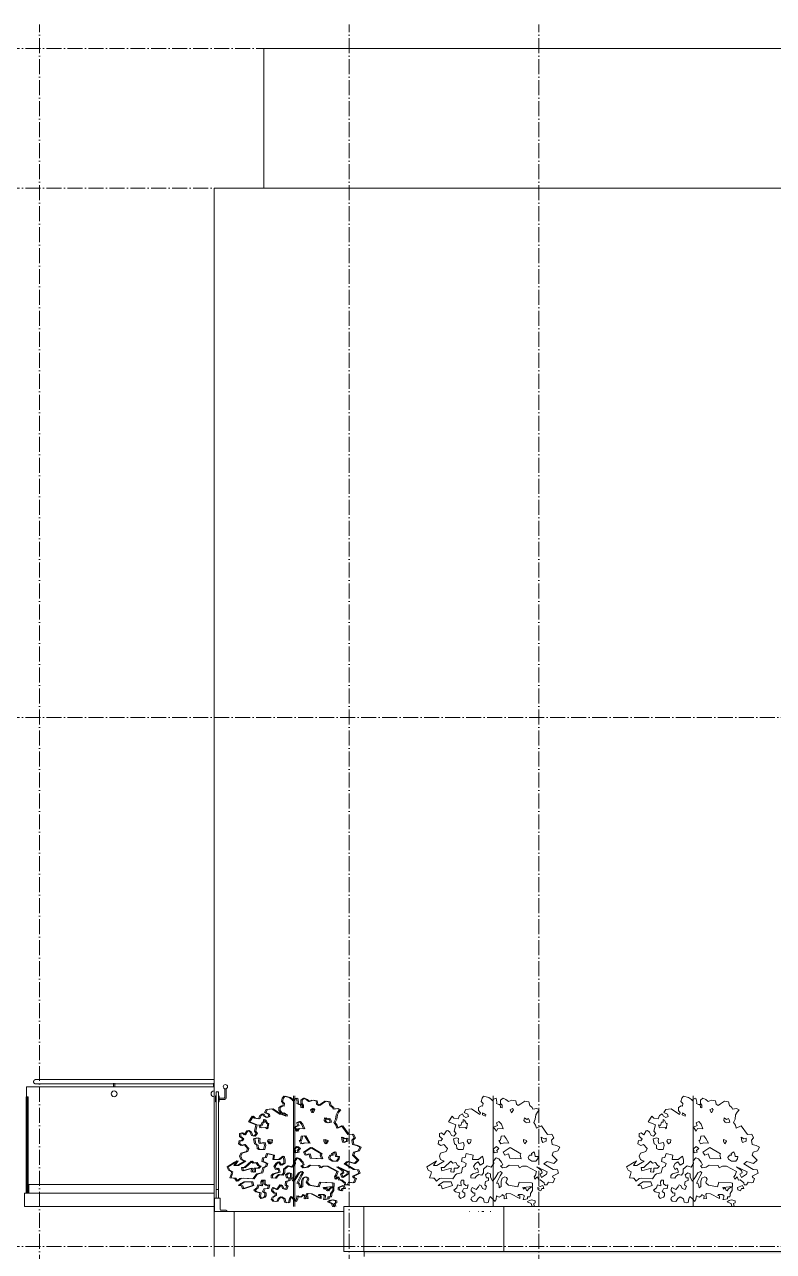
# Model space of a CAD drawing. Header units: millimetres. Extents: x -7075 to 54747, y -13937 to 93540.
# Drawn here: x 21700 to 29197, y 81250 to 93540 of the extents above; entities that cross this region are included whole.
import ezdxf

# ---------------------------------------------------------------- set-up
doc = ezdxf.new("R2010")
doc.units = ezdxf.units.MM
doc.linetypes.add('Grid Line', pattern=[4.2, 3, -0.6, 0, -0.6])
for name, color, linetype, lineweight in [('A-FLOR-HRAL', 41, 'Continuous', 5), ('G-IMPT', 8, 'Continuous', 5), ('L-SITE', 91, 'Continuous', 5), ('NET CAT', 3, 'Continuous', 5), ('NET CATConcrete', 3, 'Continuous', 5), ('NET THAY 1', 41, 'Continuous', 5), ('NET THAY 2', 55, 'Continuous', 5), ('NET-CAT', 3, 'Continuous', 15), ('NET-THAY', 2, 'Continuous', 9), ('TRUC', 225, 'Continuous', 5)]:
    doc.layers.add(name, color=color, linetype=linetype, lineweight=lineweight)

# ---------------------------------------------------------------- blocks, each defined once
blk = doc.blocks.new('Railing - NBS_RailInfillPnl_Post-1648199-A-A')
at = {"layer": 'NET THAY 2'}
for p, q in [((21717, 81835), (21717, 81920)), ((21743, 81920), (21743, 81835))]:
    blk.add_line(p, q, dxfattribs=at)
blk = doc.blocks.new('Railing - NBS_RailInfillPnl_Post-1597031-A-A')
at = {"layer": 'NET THAY 2'}
blk.add_line((21717, 81920), (21717, 82800), dxfattribs=at)
blk = doc.blocks.new('Railing - NBS_RailInfillPnl_Post-V29-A-A')
at = {"layer": 'NET THAY 2'}
for p, q in [((21735, 82800), (21725, 82800)), ((21725, 82800), (21725, 81835)), ((21735, 81835), (21735, 82800))]:
    blk.add_line(p, q, dxfattribs=at)
blk = doc.blocks.new('Railing - Railing-1431326-A-A')
at = {"layer": 'NET THAY 1'}
for p, q in [((21700, 81835), (23597, 81835)), ((21700, 81700), (21700, 81835)), ((23597, 81700), (21700, 81700))]:
    blk.add_line(p, q, dxfattribs=at)
for name in ['Railing - NBS_RailInfillPnl_Post-1597031-A-A', 'Railing - NBS_RailInfillPnl_Post-V29-A-A', 'Railing - NBS_RailInfillPnl_Post-1648199-A-A']:
    blk.add_blockref(name, (0, 0))
blk = doc.blocks.new('Top Rail Type - Top Rail_Internal_-1431330-A-A')
at = {"layer": 'NET THAY 1'}
for p, q in [((21719, 82900), (23597, 82900)), ((21719, 81920), (21719, 82900)), ((21719, 81920), (21725, 81920)), ((21735, 81920), (23597, 81920))]:
    blk.add_line(p, q, dxfattribs=at)
blk = doc.blocks.new('Handrail Type - Handrail_Internal_-1431342-A-A')
at = {"layer": 'NET THAY 1'}
for p, q in [((23597, 82971), (21811, 82971)), ((21811, 82929), (23597, 82929))]:
    blk.add_line(p, q, dxfattribs=at)
for points, knots in [([(21790, 82950), (21790, 82952), (21790, 82955), (21792, 82958), (21793, 82961), (21794, 82963), (21795, 82964), (21797, 82965), (21798, 82967), (21799, 82968), (21801, 82968), (21802, 82969), (21803, 82970), (21804, 82970), (21806, 82970), (21807, 82971), (21808, 82971), (21810, 82971), (21811, 82971), (21811, 82971)], [-1, -1, -1, -1, -0.9166667, -0.875, -0.8333333, -0.7916667, -0.7708333, -0.75, -0.7083333, -0.6875, -0.6666667, -0.6458333, -0.625, -0.6041667, -0.5833333, -0.5625, -0.5416667, -0.5208333, -0.5, -0.5, -0.5, -0.5]), ([(21811, 82929), (21811, 82929), (21810, 82929), (21808, 82929), (21807, 82929), (21806, 82930), (21804, 82930), (21803, 82930), (21802, 82931), (21801, 82932), (21799, 82932), (21798, 82933), (21797, 82935), (21795, 82936), (21794, 82937), (21793, 82939), (21792, 82942), (21790, 82945), (21790, 82948), (21790, 82950)], [-0.5, -0.5, -0.5, -0.5, -0.4791667, -0.4583333, -0.4375, -0.4166667, -0.3958333, -0.375, -0.3541667, -0.3333333, -0.3125, -0.2916667, -0.25, -0.2291667, -0.2083333, -0.1666667, -0.125, -0.0833333, 0, 0, 0, 0])]:
    blk.add_open_spline(points, degree=3, knots=knots, dxfattribs=at)
blk = doc.blocks.new('ALB-RAILING 32 - ALB-BALUSTER-1365155-A-A')
at = {"layer": 'NET THAY 1'}
blk.add_line((23590, 82935), (23590, 82900), dxfattribs=at)
for start, end in [(90, 180), (180, 270)]:
    blk.add_arc((23597, 82829), 30, start, end, dxfattribs=at)
blk = doc.blocks.new('ALB-RAILING 32 - ALB-BALUSTER-V30-A-A')
at = {"layer": 'NET THAY 1'}
for p, q in [((22590, 82935), (22590, 82900)), ((22604, 82900), (22604, 82935))]:
    blk.add_line(p, q, dxfattribs=at)
for start, end in [(0, 180), (180, 0)]:
    blk.add_arc((22597, 82829), 30, start, end, dxfattribs=at)
blk = doc.blocks.new('Railing - Railing-1431376-A-A')
at = {"layer": 'A-FLOR-HRAL'}
for p, q in [((23641, 82850), (23619, 82850)), ((23619, 82850), (23619, 81870)), ((23641, 81870), (23641, 82850)), ((23619, 81870), (23641, 81870)), ((23660, 81785), (23600, 81785)), ((23600, 81785), (23600, 81650)), ((23660, 81672), (23660, 81785)), ((23600, 81650), (23727, 81650)), ((23715, 81662), (23670, 81662))]:
    blk.add_line(p, q, dxfattribs=at)
for centre, radius, start, end in [((23711, 82900), 21.2, 0, 180), ((23711, 82900), 21.2, 180, 0), ((23670, 81672), 10, 180, 270), ((23715, 81650), 12, 0, 90)]:
    blk.add_arc(centre, radius, start, end, dxfattribs=at)
blk.add_blockref('Railing - NBS_RailInfillPnl_Post-1648199-A-A', (1900, -50))
blk = doc.blocks.new('ALB-RAILING 32 - ALB-BALUSTER-V31-A-A')
at = {"layer": 'NET THAY 1'}
for p, q in [((23704, 82880), (23704, 82794)), ((23718, 82794), (23718, 82880)), ((23619, 82809), (23610, 82809)), ((23610, 82779), (23610, 82808)), ((23610, 82750), (23610, 82779)), ((23610, 82749), (23619, 82749)), ((23648, 82809), (23641, 82809)), ((23641, 82749), (23648, 82749)), ((23648, 82805), (23648, 82779)), ((23696, 82786), (23648, 82786)), ((23648, 82779), (23648, 82753)), ((23648, 82772), (23696, 82772))]:
    blk.add_line(p, q, dxfattribs=at)
at = {"layer": 'NET THAY 1', "flags": 128}
for points in [[(23696, 82772), (23697, 82772), (23698, 82772), (23699, 82772), (23700, 82772), (23701, 82772), (23701, 82772), (23702, 82773), (23703, 82773), (23704, 82773), (23705, 82774), (23706, 82774), (23706, 82774), (23707, 82775), (23708, 82775), (23709, 82776), (23709, 82776), (23710, 82777), (23711, 82777), (23711, 82778), (23712, 82778), (23713, 82779), (23713, 82780), (23714, 82780), (23714, 82781), (23715, 82782), (23715, 82783), (23716, 82783), (23716, 82784), (23716, 82785), (23717, 82786), (23717, 82787), (23717, 82787), (23717, 82788), (23718, 82789), (23718, 82790), (23718, 82791), (23718, 82792), (23718, 82793), (23718, 82794), (23718, 82794)], [(23704, 82794), (23704, 82793), (23704, 82793), (23704, 82793), (23704, 82793), (23704, 82792), (23704, 82792), (23704, 82792), (23704, 82791), (23704, 82791), (23704, 82791), (23703, 82790), (23703, 82790), (23703, 82790), (23703, 82790), (23703, 82789), (23703, 82789), (23702, 82789), (23702, 82789), (23702, 82788), (23702, 82788), (23701, 82788), (23701, 82788), (23701, 82787), (23701, 82787), (23700, 82787), (23700, 82787), (23700, 82787), (23700, 82787), (23699, 82786), (23699, 82786), (23699, 82786), (23698, 82786), (23698, 82786), (23698, 82786), (23697, 82786), (23697, 82786), (23697, 82786), (23697, 82786), (23696, 82786), (23696, 82786)]]:
    blk.add_lwpolyline(points, dxfattribs=at)
blk = doc.blocks.new('CAY XANH 1 - CAY XANH_dwg-V36-A-A')
at = {"layer": 'G-IMPT'}
for p, q in [((24392, 82538), (24392, 82570)), ((24392, 82275), (24392, 82314)), ((24392, 81952), (24392, 81968))]:
    blk.add_line(p, q, dxfattribs=at)
at = {"layer": 'G-IMPT', "flags": 128}
for points in [[(24392, 82728), (24392, 82737), (24392, 82750), (24392, 82790), (24392, 82781), (24392, 82765), (24392, 82778), (24392, 82797), (24392, 82809), (24392, 82790), (24392, 82756), (24392, 82737), (24392, 82710), (24392, 82713), (24392, 82697), (24392, 82666), (24392, 82644), (24392, 82626), (24392, 82685), (24392, 82676), (24392, 82648), (24392, 82629), (24392, 82607), (24392, 82595), (24392, 82611), (24392, 82632), (24392, 82617), (24392, 82583), (24392, 82589), (24392, 82611), (24392, 82551), (24392, 82523), (24392, 82458), (24392, 82437), (24392, 82409), (24392, 82415), (24392, 82449), (24392, 82467), (24392, 82462), (24392, 82421), (24392, 82443), (24392, 82437), (24392, 82406), (24392, 82381), (24392, 82362), (24392, 82365), (24392, 82331), (24392, 82315), (24392, 82325), (24392, 82285), (24392, 82254), (24392, 82238), (24392, 82210), (24392, 82176), (24392, 82170), (24392, 82157), (24392, 82114)], [(24392, 81919), (24392, 81947), (24392, 81941), (24392, 81944), (24392, 81984), (24392, 81991), (24392, 82006), (24392, 82022), (24392, 82037), (24392, 82072), (24392, 82075), (24392, 82132), (24392, 82154), (24392, 82135), (24392, 82166), (24392, 82219), (24392, 82247), (24392, 82262), (24392, 82300), (24392, 82315), (24392, 82327), (24392, 82368), (24392, 82393), (24392, 82430), (24392, 82424), (24392, 82511), (24392, 82489), (24392, 82520), (24392, 82545), (24392, 82579), (24392, 82623), (24392, 82651), (24392, 82672), (24392, 82688), (24392, 82682), (24392, 82697), (24392, 82716), (24392, 82753), (24392, 82760), (24392, 82735), (24392, 82716), (24392, 82732), (24392, 82765), (24392, 82772), (24392, 82756), (24392, 82778), (24392, 82790), (24392, 82769), (24392, 82737), (24392, 82722), (24392, 82694), (24392, 82697), (24392, 82728)], [(24392, 82570), (24392, 82577), (24392, 82548)], [(24392, 82548), (24392, 82516), (24392, 82523), (24392, 82491), (24392, 82495), (24392, 82484), (24392, 82538)], [(24392, 82385), (24392, 82413), (24392, 82410), (24392, 82385), (24392, 82367)], [(24392, 82314), (24392, 82346), (24392, 82335), (24392, 82360), (24392, 82385), (24392, 82392), (24392, 82381), (24392, 82332), (24392, 82318), (24392, 82286), (24392, 82275)], [(24392, 82367), (24392, 82332), (24392, 82342), (24392, 82339), (24392, 82385)], [(24392, 82206), (24392, 82227), (24392, 82252), (24392, 82234), (24392, 82220)], [(24392, 81986), (24392, 81958), (24392, 81983), (24392, 81986), (24392, 81980), (24392, 82021), (24392, 82030), (24392, 82042), (24392, 82095), (24392, 82105), (24392, 82136), (24392, 82148), (24392, 82154), (24392, 82191), (24392, 82194), (24392, 82235), (24392, 82219), (24392, 82176)], [(24392, 82220), (24392, 82195), (24392, 82177), (24392, 82160)], [(24392, 82176), (24392, 82210), (24392, 82173), (24392, 82138), (24392, 82120), (24392, 82151), (24392, 82136), (24392, 82105), (24392, 82073), (24392, 82089), (24392, 82049), (24392, 82030), (24392, 82014), (24392, 81993), (24392, 81987), (24392, 82005), (24392, 82024), (24392, 82017), (24392, 82042), (24392, 82077), (24392, 82111), (24392, 82098), (24392, 82136), (24392, 82163), (24392, 82191), (24392, 82182), (24392, 82148), (24392, 82123), (24392, 82111), (24392, 82092), (24392, 82098), (24392, 82120), (24392, 82113), (24392, 82092), (24392, 82107)], [(24392, 82160), (24392, 82181), (24392, 82206)], [(24392, 82114), (24392, 82163), (24392, 82148), (24392, 82101), (24392, 82067), (24392, 82051), (24392, 82023), (24392, 81993), (24392, 81986)], [(24392, 82115), (24392, 82144), (24392, 82137), (24392, 82158), (24392, 82093)], [(24392, 82087), (24392, 82108), (24392, 82115)], [(24392, 82107), (24392, 82056), (24392, 82019), (24392, 82000), (24392, 81978), (24392, 81994), (24392, 82003), (24392, 81966)], [(24392, 82093), (24392, 82061), (24392, 82087), (24392, 82052), (24392, 82048), (24392, 82055), (24392, 82087)], [(24392, 81937), (24392, 82012), (24392, 82042), (24392, 82055), (24392, 82039), (24392, 82002), (24392, 81980), (24392, 81959), (24392, 82002), (24392, 82030), (24392, 82039), (24392, 82021), (24392, 81993)], [(24392, 81800), (24392, 81816), (24392, 81834), (24392, 81862), (24392, 81893), (24392, 81900), (24392, 81881), (24392, 81859), (24392, 81862), (24392, 81884), (24392, 81890), (24392, 81877), (24392, 81893), (24392, 81904), (24392, 81938), (24392, 81941), (24392, 81946), (24392, 81900), (24392, 81918), (24392, 81937), (24392, 81946), (24392, 81977), (24392, 81996), (24392, 82002), (24392, 81987), (24392, 81959), (24392, 81924), (24392, 81903), (24392, 81890), (24392, 81912), (24392, 81937)], [(24392, 81993), (24392, 81965), (24392, 81956), (24392, 81918), (24392, 81906), (24392, 81875), (24392, 81884), (24392, 81915), (24392, 81921), (24392, 81900), (24392, 81875), (24392, 81893), (24392, 81875), (24392, 81859), (24392, 81838), (24392, 81840), (24392, 81813), (24392, 81797), (24392, 81775), (24392, 81757), (24392, 81754), (24392, 81757), (24392, 81782), (24392, 81800), (24392, 81779), (24392, 81747), (24392, 81738), (24392, 81744), (24392, 81779), (24392, 81803), (24392, 81782), (24392, 81754), (24392, 81775), (24392, 81810), (24392, 81797), (24392, 81813), (24392, 81825), (24392, 81810), (24392, 81779), (24392, 81782), (24392, 81822), (24392, 81835), (24392, 81831), (24392, 81784), (24392, 81809), (24392, 81812), (24392, 81822)], [(24392, 81966), (24392, 81969), (24392, 81941), (24392, 81919)], [(24392, 81968), (24392, 81931), (24392, 81915), (24392, 81921), (24392, 81884), (24392, 81881), (24392, 81853), (24392, 81838), (24392, 81810), (24392, 81797), (24392, 81782), (24392, 81807), (24392, 81840), (24392, 81850), (24392, 81868), (24392, 81890), (24392, 81921), (24392, 81912), (24392, 81952)], [(24392, 81902), (24392, 81915), (24392, 81884)], [(24392, 81884), (24392, 81859), (24392, 81872), (24392, 81893), (24392, 81902)], [(24392, 81822), (24392, 81825), (24392, 81812), (24392, 81800), (24392, 81788), (24392, 81772)], [(24392, 81772), (24392, 81781), (24392, 81800)]]:
    blk.add_lwpolyline(points, dxfattribs=at)
for points in [[(24392, 82672), (24392, 82687), (24392, 82672), (24392, 82644)], [(24392, 82637), (24392, 82644), (24392, 82623), (24392, 82609), (24392, 82623)], [(24392, 82566), (24392, 82594), (24392, 82577), (24392, 82587), (24392, 82573), (24392, 82548), (24392, 82541), (24392, 82548)], [(24392, 82530), (24392, 82555), (24392, 82545), (24392, 82516), (24392, 82499), (24392, 82460), (24392, 82488), (24392, 82484)], [(24392, 82358), (24392, 82390), (24392, 82383), (24392, 82401), (24392, 82362), (24392, 82344)], [(24392, 82365), (24392, 82358), (24392, 82333), (24392, 82355), (24392, 82376)], [(24392, 82346), (24392, 82371), (24392, 82374), (24392, 82360), (24392, 82332)], [(24392, 82243), (24392, 82282), (24392, 82307), (24392, 82286), (24392, 82264), (24392, 82247)], [(24392, 82218), (24392, 82247), (24392, 82296), (24392, 82230), (24392, 82220), (24392, 82181), (24392, 82186), (24392, 82233)], [(24392, 82026), (24392, 82051), (24392, 82103), (24392, 82065), (24392, 82040), (24392, 82026), (24392, 81994)], [(24392, 81949), (24392, 81949), (24392, 81915), (24392, 81881), (24392, 81909), (24392, 81915), (24392, 81934)], [(24392, 81763), (24392, 81769), (24392, 81760), (24392, 81741), (24392, 81732), (24392, 81701), (24392, 81704), (24392, 81735), (24392, 81738), (24392, 81751)]]:
    blk.add_lwpolyline(points, close=True, dxfattribs=at)
blk = doc.blocks.new('CAY XANH 1 - CAY XANH_dwg-V37-A-A')
at = {"layer": 'G-IMPT', "flags": 128}
for points in [[(24848, 81963), (24863, 81966), (24901, 81938), (24904, 81916), (24929, 81916), (24944, 81944), (24981, 81938), (24993, 81941), (25009, 81981), (24993, 81987), (24984, 82003), (25012, 82019), (25046, 82034), (25034, 82068), (24993, 82071), (24900, 82128), (24931, 82150), (24999, 82132), (25033, 82163), (24983, 82215), (24993, 82243), (25039, 82259), (25058, 82296), (25024, 82311), (24983, 82323), (24977, 82364), (24999, 82389), (24980, 82426), (24937, 82420), (24874, 82507), (24825, 82485), (24816, 82516), (24797, 82541), (24813, 82575), (24819, 82618), (24834, 82646), (24853, 82668), (24828, 82683), (24788, 82677), (24782, 82692), (24757, 82711), (24747, 82748), (24707, 82755), (24667, 82730), (24643, 82711), (24624, 82727), (24618, 82760), (24577, 82767), (24544, 82751), (24519, 82773), (24491, 82785), (24466, 82764), (24466, 82732), (24481, 82717), (24481, 82689), (24466, 82692), (24463, 82723), (24447, 82723), (24426, 82732), (24429, 82745), (24422, 82785), (24395, 82776), (24385, 82760), (24376, 82773), (24348, 82791), (24296, 82804), (24280, 82785), (24271, 82751), (24290, 82732), (24286, 82705), (24274, 82708), (24246, 82692), (24246, 82661), (24265, 82640), (24258, 82621), (24175, 82680), (24119, 82671), (24101, 82643), (24138, 82624), (24144, 82603), (24119, 82591), (24095, 82606), (24083, 82628), (24055, 82612), (24042, 82578), (23999, 82584), (23980, 82606), (23943, 82547), (24017, 82518), (24001, 82454), (24020, 82433), (23996, 82405), (23973, 82410), (23958, 82445), (23937, 82463), (23924, 82457), (23899, 82417), (23874, 82438), (23853, 82433), (23853, 82401), (23884, 82377), (23869, 82358), (23847, 82361), (23841, 82327), (23869, 82311), (23897, 82321), (23933, 82281), (23921, 82250), (23865, 82234), (23853, 82206), (23865, 82172), (23878, 82166), (23902, 82154), (23829, 82110), (23795, 82110), (23825, 82159), (23803, 82144), (23727, 82098), (23742, 82064), (23773, 82048), (23767, 82020), (23755, 81989), (23789, 81983), (23801, 81983), (23823, 81955), (23854, 81980), (23876, 81983), (23986, 81977), (24014, 82017), (24026, 82027), (24073, 82039), (24085, 82091), (24113, 82101), (24122, 82132), (24097, 82144), (24076, 82151), (24082, 82187), (24110, 82191), (24122, 82231), (24191, 82215), (24184, 82172), (24243, 82172), (24286, 82206), (24296, 82169), (24296, 82135), (24262, 82116), (24240, 82147), (24215, 82132), (24196, 82101), (24212, 82070), (24234, 82085), (24246, 82045), (24187, 82027), (24169, 82011), (24169, 81989), (24209, 81983), (24221, 82002), (24243, 82020), (24277, 82014), (24293, 82039), (24293, 82073), (24333, 82107), (24373, 82095), (24398, 82132), (24395, 82159), (24422, 82187), (24447, 82178), (24475, 82144), (24488, 82119), (24466, 82107), (24485, 82088), (24525, 82095), (24553, 82116), (24643, 82110), (24655, 82088), (24686, 82104), (24726, 82104), (24826, 82052), (24814, 82015), (24802, 81997), (24810, 81975), (24826, 81991), (24835, 81999)], [(24297, 82632), (24286, 82639), (24283, 82618), (24315, 82604), (24318, 82618)], [(24562, 82668), (24584, 82682), (24594, 82668), (24576, 82639)], [(24106, 82565), (24092, 82572), (24092, 82544), (24078, 82544), (24067, 82512), (24046, 82519), (24056, 82487), (24113, 82491), (24124, 82480), (24134, 82533), (24124, 82533)], [(24474, 82526), (24449, 82551), (24424, 82540), (24435, 82512), (24396, 82494), (24424, 82455), (24438, 82483), (24492, 82480)], [(24700, 82561), (24704, 82590), (24729, 82572), (24746, 82583), (24753, 82568), (24760, 82544), (24729, 82537), (24714, 82544)], [(24102, 82310), (24095, 82342), (24049, 82331), (24042, 82356), (24046, 82381), (24025, 82388), (23993, 82377), (24003, 82328), (24025, 82314), (24028, 82282), (24046, 82271), (24092, 82271)], [(24166, 82342), (24170, 82367), (24138, 82370), (24131, 82356), (24148, 82328)], [(24520, 82381), (24502, 82409), (24470, 82406), (24467, 82381), (24460, 82363), (24449, 82363), (24467, 82328), (24502, 82338), (24548, 82335)], [(24725, 82361), (24728, 82354), (24710, 82329), (24696, 82350), (24696, 82372)], [(24923, 82354), (24923, 82386), (24902, 82379), (24873, 82396), (24880, 82358), (24887, 82340)], [(24403, 82239), (24396, 82278), (24424, 82303), (24449, 82282), (24428, 82261), (24435, 82243)], [(24509, 82214), (24492, 82243), (24562, 82292), (24668, 82227), (24661, 82216), (24672, 82177), (24559, 82183), (24545, 82229)], [(24778, 82216), (24756, 82216), (24742, 82191), (24749, 82174), (24778, 82156), (24820, 82156), (24838, 82177), (24841, 82202), (24813, 82202), (24810, 82223), (24802, 82248), (24774, 82230)], [(24035, 82112), (24017, 82140), (23986, 82133), (23968, 82154), (23900, 82090), (23872, 82090), (23879, 82058), (23972, 82084), (23968, 82048), (23993, 82045), (24000, 82052), (24000, 82084), (24035, 82084), (24056, 82105)], [(24649, 81819), (24683, 81822), (24701, 81809), (24701, 81797), (24696, 81785), (24692, 81769), (24701, 81769), (24736, 81778), (24736, 81797), (24760, 81797), (24764, 81813), (24764, 81831), (24785, 81859), (24785, 81890), (24776, 81896), (24748, 81877), (24733, 81856), (24724, 81859), (24717, 81881), (24708, 81887), (24696, 81874), (24689, 81890), (24786, 81900), (24786, 81935), (24774, 81938), (24652, 81943), (24637, 81896), (24546, 81915), (24525, 81934), (24519, 81943), (24534, 81974), (24525, 81992), (24509, 81999), (24481, 81983), (24472, 81955), (24472, 81921), (24472, 81900), (24453, 81887), (24450, 81909), (24441, 81934), (24426, 81934), (24463, 82008), (24481, 82039), (24466, 82051), (24441, 82036), (24417, 81999), (24404, 81977), (24385, 81955), (24364, 81999), (24364, 82027), (24339, 82036), (24314, 82017), (24323, 81989), (24345, 81989), (24345, 81961), (24314, 81952), (24308, 81915), (24326, 81903), (24314, 81872), (24283, 81881), (24271, 81912), (24255, 81918), (24243, 81896), (24221, 81872), (24181, 81890), (24172, 81872), (24172, 81856), (24194, 81835), (24209, 81837), (24209, 81810), (24178, 81794), (24169, 81773), (24184, 81754), (24212, 81751), (24224, 81754), (24240, 81779), (24262, 81797), (24296, 81776), (24302, 81745), (24326, 81736), (24342, 81741), (24351, 81776), (24361, 81801), (24382, 81779), (24410, 81751), (24422, 81773), (24426, 81807), (24453, 81794), (24481, 81810), (24481, 81822), (24503, 81807), (24500, 81776), (24528, 81779), (24519, 81819), (24528, 81832), (24568, 81828), (24658, 81782), (24658, 81806), (24640, 81809)], [(24926, 82023), (24933, 82047), (24827, 82099), (24876, 82062), (24883, 82037), (24862, 82023), (24876, 81991)], [(23894, 81946), (23971, 81946), (23983, 81912), (23882, 81878), (23873, 81906), (23841, 81912), (23866, 81930)], [(24067, 81949), (24076, 81964), (24097, 81964), (24097, 81928), (24119, 81912), (24141, 81918), (24132, 81881), (24095, 81878), (24082, 81850), (24107, 81835), (24107, 81807), (24095, 81794), (24064, 81779), (24048, 81804), (24057, 81837), (24014, 81847), (23996, 81865), (24026, 81887), (24036, 81918), (24070, 81909)], [(24853, 81899), (24887, 81912), (24900, 81881), (24878, 81881), (24869, 81856), (24841, 81868), (24838, 81890)], [(24754, 81760), (24779, 81766), (24813, 81757), (24813, 81738), (24798, 81729), (24804, 81698), (24782, 81701), (24773, 81732), (24764, 81735), (24733, 81748)]]:
    blk.add_lwpolyline(points, close=True, dxfattribs=at)
blk = doc.blocks.new('CAY XANH 1 - CAY XANH 1-V38-A-A')
for name in ['CAY XANH 1 - CAY XANH_dwg-V37-A-A', 'CAY XANH 1 - CAY XANH_dwg-V36-A-A']:
    blk.add_blockref(name, (0, 0))
blk = doc.blocks.new('CAY XANH 1 - CAY XANH_dwg-V39-A-A')
at = {"layer": 'G-IMPT'}
for p, q in [((28392, 82538), (28392, 82570)), ((28392, 82275), (28392, 82314)), ((28392, 81952), (28392, 81968))]:
    blk.add_line(p, q, dxfattribs=at)
at = {"layer": 'G-IMPT', "flags": 128}
for points in [[(28392, 82728), (28392, 82737), (28392, 82750), (28392, 82790), (28392, 82781), (28392, 82765), (28392, 82778), (28392, 82797), (28392, 82809), (28392, 82790), (28392, 82756), (28392, 82737), (28392, 82710), (28392, 82713), (28392, 82697), (28392, 82666), (28392, 82644), (28392, 82626), (28392, 82685), (28392, 82676), (28392, 82648), (28392, 82629), (28392, 82607), (28392, 82595), (28392, 82611), (28392, 82632), (28392, 82617), (28392, 82583), (28392, 82589), (28392, 82611), (28392, 82551), (28392, 82523), (28392, 82458), (28392, 82437), (28392, 82409), (28392, 82415), (28392, 82449), (28392, 82467), (28392, 82462), (28392, 82421), (28392, 82443), (28392, 82437), (28392, 82406), (28392, 82381), (28392, 82362), (28392, 82365), (28392, 82331), (28392, 82315), (28392, 82325), (28392, 82285), (28392, 82254), (28392, 82238), (28392, 82210), (28392, 82176), (28392, 82170), (28392, 82157), (28392, 82114)], [(28392, 82315), (28392, 82327), (28392, 82368), (28392, 82393), (28392, 82430), (28392, 82424), (28392, 82511), (28392, 82489), (28392, 82520), (28392, 82545), (28392, 82579), (28392, 82623), (28392, 82651), (28392, 82672), (28392, 82688), (28392, 82682), (28392, 82697), (28392, 82716), (28392, 82753), (28392, 82760), (28392, 82735), (28392, 82716), (28392, 82732), (28392, 82765), (28392, 82772), (28392, 82756), (28392, 82778), (28392, 82790), (28392, 82769), (28392, 82737), (28392, 82722), (28392, 82694), (28392, 82697), (28392, 82728)], [(28392, 82570), (28392, 82577), (28392, 82548)], [(28392, 82548), (28392, 82516), (28392, 82523), (28392, 82491), (28392, 82495), (28392, 82484), (28392, 82538)], [(28392, 82385), (28392, 82413), (28392, 82410), (28392, 82385), (28392, 82367)], [(28392, 82314), (28392, 82346), (28392, 82335), (28392, 82360), (28392, 82385), (28392, 82392), (28392, 82381), (28392, 82332), (28392, 82318), (28392, 82286), (28392, 82275)], [(28392, 82367), (28392, 82332), (28392, 82342), (28392, 82339), (28392, 82385)], [(28392, 82172), (28392, 82219), (28392, 82247), (28392, 82259)], [(28392, 82206), (28392, 82227), (28392, 82252), (28392, 82234), (28392, 82220)], [(28392, 81986), (28392, 81958), (28392, 81983), (28392, 81986), (28392, 81980), (28392, 82021), (28392, 82030), (28392, 82042), (28392, 82095), (28392, 82105), (28392, 82136), (28392, 82148), (28392, 82154), (28392, 82191), (28392, 82194), (28392, 82235), (28392, 82219), (28392, 82176)], [(28392, 82220), (28392, 82195), (28392, 82177), (28392, 82160)], [(28392, 82176), (28392, 82210), (28392, 82173), (28392, 82138), (28392, 82120), (28392, 82151), (28392, 82136), (28392, 82105), (28392, 82073), (28392, 82089), (28392, 82049), (28392, 82030), (28392, 82014), (28392, 81993), (28392, 81987), (28392, 82005), (28392, 82024), (28392, 82017), (28392, 82042), (28392, 82077), (28392, 82111), (28392, 82098), (28392, 82136), (28392, 82163), (28392, 82191), (28392, 82182), (28392, 82148), (28392, 82123), (28392, 82111), (28392, 82092), (28392, 82098), (28392, 82120), (28392, 82113), (28392, 82092), (28392, 82107)], [(28392, 82160), (28392, 82181), (28392, 82206)], [(28392, 82114), (28392, 82163), (28392, 82148), (28392, 82101), (28392, 82067), (28392, 82051), (28392, 82023), (28392, 81993), (28392, 81986)], [(28392, 82072), (28392, 82075), (28392, 82132), (28392, 82154), (28392, 82135), (28392, 82162)], [(28392, 82115), (28392, 82144), (28392, 82137), (28392, 82158), (28392, 82093)], [(28392, 82087), (28392, 82108), (28392, 82115)], [(28392, 82107), (28392, 82056), (28392, 82019), (28392, 82000), (28392, 81978), (28392, 81994), (28392, 82003), (28392, 81966)], [(28392, 82093), (28392, 82061), (28392, 82087), (28392, 82052), (28392, 82048), (28392, 82055), (28392, 82087)], [(28392, 81937), (28392, 82012), (28392, 82042), (28392, 82055), (28392, 82039), (28392, 82002), (28392, 81980), (28392, 81959), (28392, 82002), (28392, 82030), (28392, 82039), (28392, 82021), (28392, 81993)], [(28392, 81919), (28392, 81947), (28392, 81941), (28392, 81944), (28392, 81984), (28392, 81991), (28392, 82006), (28392, 82022), (28392, 82029)], [(28392, 81800), (28392, 81816), (28392, 81834), (28392, 81862), (28392, 81893), (28392, 81900), (28392, 81881), (28392, 81859), (28392, 81862), (28392, 81884), (28392, 81890), (28392, 81877), (28392, 81893), (28392, 81904), (28392, 81938), (28392, 81941), (28392, 81946), (28392, 81900), (28392, 81918), (28392, 81937), (28392, 81946), (28392, 81977), (28392, 81996), (28392, 82002), (28392, 81987), (28392, 81959), (28392, 81924), (28392, 81903), (28392, 81890), (28392, 81912), (28392, 81937)], [(28392, 81993), (28392, 81965), (28392, 81956), (28392, 81918), (28392, 81906), (28392, 81875), (28392, 81884), (28392, 81915), (28392, 81921), (28392, 81900), (28392, 81875), (28392, 81893), (28392, 81875), (28392, 81859), (28392, 81838), (28392, 81840), (28392, 81813), (28392, 81797), (28392, 81775), (28392, 81757), (28392, 81754), (28392, 81757), (28392, 81782), (28392, 81800), (28392, 81779), (28392, 81747), (28392, 81738), (28392, 81744), (28392, 81779), (28392, 81803), (28392, 81782), (28392, 81754), (28392, 81775), (28392, 81810), (28392, 81797), (28392, 81813), (28392, 81825), (28392, 81810), (28392, 81779), (28392, 81782), (28392, 81822), (28392, 81835), (28392, 81831), (28392, 81784), (28392, 81809), (28392, 81812), (28392, 81822)], [(28392, 81966), (28392, 81969), (28392, 81941), (28392, 81919)], [(28392, 81968), (28392, 81931), (28392, 81915), (28392, 81921), (28392, 81884), (28392, 81881), (28392, 81853), (28392, 81838), (28392, 81810), (28392, 81797), (28392, 81782), (28392, 81807), (28392, 81840), (28392, 81850), (28392, 81868), (28392, 81890), (28392, 81921), (28392, 81912), (28392, 81952)], [(28392, 81902), (28392, 81915), (28392, 81884)], [(28392, 81884), (28392, 81859), (28392, 81872), (28392, 81893), (28392, 81902)], [(28392, 81822), (28392, 81825), (28392, 81812), (28392, 81800), (28392, 81788), (28392, 81772)], [(28392, 81772), (28392, 81781), (28392, 81800)]]:
    blk.add_lwpolyline(points, dxfattribs=at)
for points in [[(28392, 82672), (28392, 82687), (28392, 82672), (28392, 82644)], [(28392, 82637), (28392, 82644), (28392, 82623), (28392, 82609), (28392, 82623)], [(28392, 82566), (28392, 82594), (28392, 82577), (28392, 82587), (28392, 82573), (28392, 82548), (28392, 82541), (28392, 82548)], [(28392, 82530), (28392, 82555), (28392, 82545), (28392, 82516), (28392, 82499), (28392, 82460), (28392, 82488), (28392, 82484)], [(28392, 82358), (28392, 82390), (28392, 82383), (28392, 82401), (28392, 82362), (28392, 82344)], [(28392, 82365), (28392, 82358), (28392, 82333), (28392, 82355), (28392, 82376)], [(28392, 82346), (28392, 82371), (28392, 82374), (28392, 82360), (28392, 82332)], [(28392, 82243), (28392, 82282), (28392, 82307), (28392, 82286), (28392, 82264), (28392, 82247)], [(28392, 82218), (28392, 82247), (28392, 82296), (28392, 82230), (28392, 82220), (28392, 82181), (28392, 82186), (28392, 82233)], [(28392, 82026), (28392, 82051), (28392, 82103), (28392, 82065), (28392, 82040), (28392, 82026), (28392, 81994)], [(28392, 81949), (28392, 81949), (28392, 81915), (28392, 81881), (28392, 81909), (28392, 81915), (28392, 81934)], [(28392, 81763), (28392, 81769), (28392, 81760), (28392, 81741), (28392, 81732), (28392, 81701), (28392, 81704), (28392, 81735), (28392, 81738), (28392, 81751)]]:
    blk.add_lwpolyline(points, close=True, dxfattribs=at)
blk = doc.blocks.new('CAY XANH 1 - CAY XANH_dwg-1404435-A-A')
at = {"layer": 'G-IMPT', "flags": 128}
for points in [[(30848, 81963), (30863, 81966), (30901, 81938), (30904, 81916), (30929, 81916), (30944, 81944), (30981, 81938), (30993, 81941), (31009, 81981), (30993, 81987), (30984, 82003), (31012, 82019), (31046, 82034), (31034, 82068), (30993, 82071), (30900, 82128), (30931, 82150), (30999, 82132), (31033, 82163), (30983, 82215), (30993, 82243), (31039, 82259), (31058, 82296), (31024, 82311), (30983, 82323), (30977, 82364), (30999, 82389), (30980, 82426), (30937, 82420), (30874, 82507), (30825, 82485), (30816, 82516), (30797, 82541), (30813, 82575), (30819, 82618), (30834, 82646), (30853, 82668), (30828, 82683), (30788, 82677), (30782, 82692), (30757, 82711), (30747, 82748), (30707, 82755), (30667, 82730), (30643, 82711), (30624, 82727), (30618, 82760), (30577, 82767), (30544, 82751), (30519, 82773), (30491, 82785), (30466, 82764), (30466, 82732), (30481, 82717), (30481, 82689), (30466, 82692), (30463, 82723), (30447, 82723), (30426, 82732), (30429, 82745), (30422, 82785), (30395, 82776), (30385, 82760), (30376, 82773), (30348, 82791), (30296, 82804), (30280, 82785), (30271, 82751), (30290, 82732), (30286, 82705), (30274, 82708), (30246, 82692), (30246, 82661), (30265, 82640), (30258, 82621), (30175, 82680), (30119, 82671), (30101, 82643), (30138, 82624), (30144, 82603), (30119, 82591), (30095, 82606), (30083, 82628), (30055, 82612), (30042, 82578), (29999, 82584), (29980, 82606), (29943, 82547), (30017, 82518), (30001, 82454), (30020, 82433), (29996, 82405), (29973, 82410), (29958, 82445), (29937, 82463), (29924, 82457), (29899, 82417), (29874, 82438), (29853, 82433), (29853, 82401), (29884, 82377), (29869, 82358), (29847, 82361), (29841, 82327), (29869, 82311), (29897, 82321), (29933, 82281), (29921, 82250), (29865, 82234), (29853, 82206), (29865, 82172), (29878, 82166), (29902, 82154), (29829, 82110), (29795, 82110), (29825, 82159), (29803, 82144), (29727, 82098), (29742, 82064), (29773, 82048), (29767, 82020), (29755, 81989), (29789, 81983), (29801, 81983), (29823, 81955), (29854, 81980), (29876, 81983), (29986, 81977), (30014, 82017), (30026, 82027), (30073, 82039), (30085, 82091), (30113, 82101), (30122, 82132), (30097, 82144), (30076, 82151), (30082, 82187), (30110, 82191), (30122, 82231), (30191, 82215), (30184, 82172), (30243, 82172), (30286, 82206), (30296, 82169), (30296, 82135), (30262, 82116), (30240, 82147), (30215, 82132), (30196, 82101), (30212, 82070), (30234, 82085), (30246, 82045), (30187, 82027), (30169, 82011), (30169, 81989), (30209, 81983), (30221, 82002), (30243, 82020), (30277, 82014), (30293, 82039), (30293, 82073), (30333, 82107), (30373, 82095), (30398, 82132), (30395, 82159), (30422, 82187), (30447, 82178), (30475, 82144), (30488, 82119), (30466, 82107), (30485, 82088), (30525, 82095), (30553, 82116), (30643, 82110), (30655, 82088), (30686, 82104), (30726, 82104), (30826, 82052), (30814, 82015), (30802, 81997), (30810, 81975), (30826, 81991), (30835, 81999)], [(30297, 82632), (30286, 82639), (30283, 82618), (30315, 82604), (30318, 82618)], [(30562, 82668), (30584, 82682), (30594, 82668), (30576, 82639)], [(30106, 82565), (30092, 82572), (30092, 82544), (30078, 82544), (30067, 82512), (30046, 82519), (30056, 82487), (30113, 82491), (30124, 82480), (30134, 82533), (30124, 82533)], [(30474, 82526), (30449, 82551), (30424, 82540), (30435, 82512), (30396, 82494), (30424, 82455), (30438, 82483), (30492, 82480)], [(30700, 82561), (30704, 82590), (30729, 82572), (30746, 82583), (30753, 82568), (30760, 82544), (30729, 82537), (30714, 82544)], [(30102, 82310), (30095, 82342), (30049, 82331), (30042, 82356), (30046, 82381), (30025, 82388), (29993, 82377), (30003, 82328), (30025, 82314), (30028, 82282), (30046, 82271), (30092, 82271)], [(30166, 82342), (30170, 82367), (30138, 82370), (30131, 82356), (30148, 82328)], [(30520, 82381), (30502, 82409), (30470, 82406), (30467, 82381), (30460, 82363), (30449, 82363), (30467, 82328), (30502, 82338), (30548, 82335)], [(30725, 82361), (30728, 82354), (30710, 82329), (30696, 82350), (30696, 82372)], [(30923, 82354), (30923, 82386), (30902, 82379), (30873, 82396), (30880, 82358), (30887, 82340)], [(30403, 82239), (30396, 82278), (30424, 82303), (30449, 82282), (30428, 82261), (30435, 82243)], [(30509, 82214), (30492, 82243), (30562, 82292), (30668, 82227), (30661, 82216), (30672, 82177), (30559, 82183), (30545, 82229)], [(30778, 82216), (30756, 82216), (30742, 82191), (30749, 82174), (30778, 82156), (30820, 82156), (30838, 82177), (30841, 82202), (30813, 82202), (30810, 82223), (30802, 82248), (30774, 82230)], [(30035, 82112), (30017, 82140), (29986, 82133), (29968, 82154), (29900, 82090), (29872, 82090), (29879, 82058), (29972, 82084), (29968, 82048), (29993, 82045), (30000, 82052), (30000, 82084), (30035, 82084), (30056, 82105)], [(30649, 81819), (30683, 81822), (30701, 81809), (30701, 81797), (30696, 81785), (30692, 81769), (30701, 81769), (30736, 81778), (30736, 81797), (30760, 81797), (30764, 81813), (30764, 81831), (30785, 81859), (30785, 81890), (30776, 81896), (30748, 81877), (30733, 81856), (30724, 81859), (30717, 81881), (30708, 81887), (30696, 81874), (30689, 81890), (30786, 81900), (30786, 81935), (30774, 81938), (30652, 81943), (30637, 81896), (30546, 81915), (30525, 81934), (30519, 81943), (30534, 81974), (30525, 81992), (30509, 81999), (30481, 81983), (30472, 81955), (30472, 81921), (30472, 81900), (30453, 81887), (30450, 81909), (30441, 81934), (30426, 81934), (30463, 82008), (30481, 82039), (30466, 82051), (30441, 82036), (30417, 81999), (30404, 81977), (30385, 81955), (30364, 81999), (30364, 82027), (30339, 82036), (30314, 82017), (30323, 81989), (30345, 81989), (30345, 81961), (30314, 81952), (30308, 81915), (30326, 81903), (30314, 81872), (30283, 81881), (30271, 81912), (30255, 81918), (30243, 81896), (30221, 81872), (30181, 81890), (30172, 81872), (30172, 81856), (30194, 81835), (30209, 81837), (30209, 81810), (30178, 81794), (30169, 81773), (30184, 81754), (30212, 81751), (30224, 81754), (30240, 81779), (30262, 81797), (30296, 81776), (30302, 81745), (30326, 81736), (30342, 81741), (30351, 81776), (30361, 81801), (30382, 81779), (30410, 81751), (30422, 81773), (30426, 81807), (30453, 81794), (30481, 81810), (30481, 81822), (30503, 81807), (30500, 81776), (30528, 81779), (30519, 81819), (30528, 81832), (30568, 81828), (30658, 81782), (30658, 81806), (30640, 81809)], [(30926, 82023), (30933, 82047), (30827, 82099), (30876, 82062), (30883, 82037), (30862, 82023), (30876, 81991)], [(29894, 81946), (29971, 81946), (29983, 81912), (29882, 81878), (29873, 81906), (29841, 81912), (29866, 81930)], [(30067, 81949), (30076, 81964), (30097, 81964), (30097, 81928), (30119, 81912), (30141, 81918), (30132, 81881), (30095, 81878), (30082, 81850), (30107, 81835), (30107, 81807), (30095, 81794), (30064, 81779), (30048, 81804), (30057, 81837), (30014, 81847), (29996, 81865), (30026, 81887), (30036, 81918), (30070, 81909)], [(30853, 81899), (30887, 81912), (30900, 81881), (30878, 81881), (30869, 81856), (30841, 81868), (30838, 81890)]]:
    blk.add_lwpolyline(points, close=True, dxfattribs=at)
for points in [[(30789, 81700), (30782, 81701), (30773, 81732), (30764, 81735), (30733, 81748), (30754, 81760)], [(30754, 81760), (30779, 81766), (30813, 81757), (30813, 81738), (30798, 81729), (30803, 81700)]]:
    blk.add_lwpolyline(points, dxfattribs=at)
blk = doc.blocks.new('CAY XANH 1 - CAY XANH 1-V40-A-A')
for name, p in [('CAY XANH 1 - CAY XANH_dwg-1404435-A-A', (-2000, 0)), ('CAY XANH 1 - CAY XANH_dwg-V39-A-A', (0, 0))]:
    blk.add_blockref(name, p)
blk = doc.blocks.new('CAY XANH 1 - new block_dwg_110_植栽_中_高木 - 落葉1_φ4000_H5500-1445069-IDEA-4th Storey - Detail-1404438-A-A')
at = {"layer": 'G-IMPT'}
for p, q in [((26150, 81650), (26154, 81650)), ((26241, 81650), (26246, 81650)), ((26299, 81650), (26279, 81650)), ((26363, 81650), (26367, 81650))]:
    blk.add_line(p, q, dxfattribs=at)
blk = doc.blocks.new('CAY XANH 1 - new block_dwg-1404437-A-A')
blk.add_blockref('CAY XANH 1 - new block_dwg_110_植栽_中_高木 - 落葉1_φ4000_H5500-1445069-IDEA-4th Storey - Detail-1404438-A-A', (0, 0))
blk = doc.blocks.new('CAY XANH 1 - CAY XANH 1-V41-A-A')
for name, p in [('CAY XANH 1 - CAY XANH_dwg-1404435-A-A', (-4000, 0)), ('CAY XANH 1 - CAY XANH_dwg-V36-A-A', (2000, 0)), ('CAY XANH 1 - new block_dwg-1404437-A-A', (0, 0))]:
    blk.add_blockref(name, p)
blk = doc.blocks.new('CAY XANH 1 - CAY XANH_dwg-1404436-A-A')
at = {"layer": 'G-IMPT'}
for p, q in [((30392, 82538), (30392, 82570)), ((30392, 82275), (30392, 82314)), ((30392, 81952), (30392, 81968))]:
    blk.add_line(p, q, dxfattribs=at)
at = {"layer": 'G-IMPT', "flags": 128}
for points in [[(30392, 82728), (30392, 82737), (30392, 82750), (30392, 82790), (30392, 82781), (30392, 82765), (30392, 82778), (30392, 82797), (30392, 82809), (30392, 82790), (30392, 82756), (30392, 82737), (30392, 82710), (30392, 82713), (30392, 82697), (30392, 82666), (30392, 82644), (30392, 82626), (30392, 82685), (30392, 82676), (30392, 82648), (30392, 82629), (30392, 82607), (30392, 82595), (30392, 82611), (30392, 82632), (30392, 82617), (30392, 82583), (30392, 82589), (30392, 82611), (30392, 82551), (30392, 82523), (30392, 82458), (30392, 82437), (30392, 82409), (30392, 82415), (30392, 82449), (30392, 82467), (30392, 82462), (30392, 82421), (30392, 82443), (30392, 82437), (30392, 82406), (30392, 82381), (30392, 82362), (30392, 82365), (30392, 82331), (30392, 82315), (30392, 82325), (30392, 82285), (30392, 82254), (30392, 82238), (30392, 82210), (30392, 82176), (30392, 82170), (30392, 82157), (30392, 82114)], [(30392, 82430), (30392, 82424), (30392, 82511), (30392, 82489), (30392, 82520), (30392, 82545), (30392, 82579), (30392, 82623), (30392, 82651), (30392, 82672), (30392, 82688), (30392, 82682), (30392, 82697), (30392, 82716), (30392, 82753), (30392, 82760), (30392, 82735), (30392, 82716), (30392, 82732), (30392, 82765), (30392, 82772), (30392, 82756), (30392, 82778), (30392, 82790), (30392, 82769), (30392, 82737), (30392, 82722), (30392, 82694), (30392, 82697), (30392, 82728)], [(30392, 82570), (30392, 82577), (30392, 82548)], [(30392, 82548), (30392, 82516), (30392, 82523), (30392, 82491), (30392, 82495), (30392, 82484), (30392, 82538)], [(30392, 82385), (30392, 82413), (30392, 82410), (30392, 82385), (30392, 82367)], [(30392, 82314), (30392, 82346), (30392, 82335), (30392, 82360), (30392, 82385), (30392, 82392), (30392, 82381), (30392, 82332), (30392, 82318), (30392, 82286), (30392, 82275)], [(30392, 82367), (30392, 82332), (30392, 82342), (30392, 82339), (30392, 82385)], [(30392, 82206), (30392, 82227), (30392, 82252), (30392, 82234), (30392, 82220)], [(30392, 81986), (30392, 81958), (30392, 81983), (30392, 81986), (30392, 81980), (30392, 82021), (30392, 82030), (30392, 82042), (30392, 82095), (30392, 82105), (30392, 82136), (30392, 82148), (30392, 82154), (30392, 82191), (30392, 82194), (30392, 82235), (30392, 82219), (30392, 82176)], [(30392, 82220), (30392, 82195), (30392, 82177), (30392, 82160)], [(30392, 82176), (30392, 82210), (30392, 82173), (30392, 82138), (30392, 82120), (30392, 82151), (30392, 82136), (30392, 82105), (30392, 82073), (30392, 82089), (30392, 82049), (30392, 82030), (30392, 82014), (30392, 81993), (30392, 81987), (30392, 82005), (30392, 82024), (30392, 82017), (30392, 82042), (30392, 82077), (30392, 82111), (30392, 82098), (30392, 82136), (30392, 82163), (30392, 82191), (30392, 82182), (30392, 82148), (30392, 82123), (30392, 82111), (30392, 82092), (30392, 82098), (30392, 82120), (30392, 82113), (30392, 82092), (30392, 82107)], [(30392, 82160), (30392, 82181), (30392, 82206)], [(30392, 82114), (30392, 82163), (30392, 82148), (30392, 82101), (30392, 82067), (30392, 82051), (30392, 82023), (30392, 81993), (30392, 81986)], [(30392, 82115), (30392, 82144), (30392, 82137), (30392, 82158), (30392, 82093)], [(30392, 82086), (30392, 82132), (30392, 82154), (30392, 82142)], [(30392, 82087), (30392, 82108), (30392, 82115)], [(30392, 82107), (30392, 82056), (30392, 82019), (30392, 82000), (30392, 81978), (30392, 81994), (30392, 82003), (30392, 81966)], [(30392, 82093), (30392, 82061), (30392, 82087), (30392, 82052), (30392, 82048), (30392, 82055), (30392, 82087)], [(30392, 81937), (30392, 82012), (30392, 82042), (30392, 82055), (30392, 82039), (30392, 82002), (30392, 81980), (30392, 81959), (30392, 82002), (30392, 82030), (30392, 82039), (30392, 82021), (30392, 81993)], [(30392, 81800), (30392, 81816), (30392, 81834), (30392, 81862), (30392, 81893), (30392, 81900), (30392, 81881), (30392, 81859), (30392, 81862), (30392, 81884), (30392, 81890), (30392, 81877), (30392, 81893), (30392, 81904), (30392, 81938), (30392, 81941), (30392, 81946), (30392, 81900), (30392, 81918), (30392, 81937), (30392, 81946), (30392, 81977), (30392, 81996), (30392, 82002), (30392, 81987), (30392, 81959), (30392, 81924), (30392, 81903), (30392, 81890), (30392, 81912), (30392, 81937)], [(30392, 81993), (30392, 81965), (30392, 81956), (30392, 81918), (30392, 81906), (30392, 81875), (30392, 81884), (30392, 81915), (30392, 81921), (30392, 81900), (30392, 81875), (30392, 81893), (30392, 81875), (30392, 81859), (30392, 81838), (30392, 81840), (30392, 81813), (30392, 81797), (30392, 81775), (30392, 81757), (30392, 81754), (30392, 81757), (30392, 81782), (30392, 81800), (30392, 81779), (30392, 81747), (30392, 81738), (30392, 81744), (30392, 81779), (30392, 81803), (30392, 81782), (30392, 81754), (30392, 81775), (30392, 81810), (30392, 81797), (30392, 81813), (30392, 81825), (30392, 81810), (30392, 81779), (30392, 81782), (30392, 81822), (30392, 81835), (30392, 81831), (30392, 81784), (30392, 81809), (30392, 81812), (30392, 81822)], [(30392, 81966), (30392, 81969), (30392, 81941), (30392, 81919)], [(30392, 81968), (30392, 81931), (30392, 81915), (30392, 81921), (30392, 81884), (30392, 81881), (30392, 81853), (30392, 81838), (30392, 81810), (30392, 81797), (30392, 81782), (30392, 81807), (30392, 81840), (30392, 81850), (30392, 81868), (30392, 81890), (30392, 81921), (30392, 81912), (30392, 81952)], [(30392, 81919), (30392, 81947), (30392, 81941)], [(30392, 81902), (30392, 81915), (30392, 81884)], [(30392, 81884), (30392, 81859), (30392, 81872), (30392, 81893), (30392, 81902)], [(30392, 81822), (30392, 81825), (30392, 81812), (30392, 81800), (30392, 81788), (30392, 81772)], [(30392, 81772), (30392, 81781), (30392, 81800)]]:
    blk.add_lwpolyline(points, dxfattribs=at)
for points in [[(30392, 82672), (30392, 82687), (30392, 82672), (30392, 82644)], [(30392, 82637), (30392, 82644), (30392, 82623), (30392, 82609), (30392, 82623)], [(30392, 82566), (30392, 82594), (30392, 82577), (30392, 82587), (30392, 82573), (30392, 82548), (30392, 82541), (30392, 82548)], [(30392, 82530), (30392, 82555), (30392, 82545), (30392, 82516), (30392, 82499), (30392, 82460), (30392, 82488), (30392, 82484)], [(30392, 82358), (30392, 82390), (30392, 82383), (30392, 82401), (30392, 82362), (30392, 82344)], [(30392, 82365), (30392, 82358), (30392, 82333), (30392, 82355), (30392, 82376)], [(30392, 82346), (30392, 82371), (30392, 82374), (30392, 82360), (30392, 82332)], [(30392, 82243), (30392, 82282), (30392, 82307), (30392, 82286), (30392, 82264), (30392, 82247)], [(30392, 82218), (30392, 82247), (30392, 82296), (30392, 82230), (30392, 82220), (30392, 82181), (30392, 82186), (30392, 82233)], [(30392, 82026), (30392, 82051), (30392, 82103), (30392, 82065), (30392, 82040), (30392, 82026), (30392, 81994)], [(30392, 81949), (30392, 81949), (30392, 81915), (30392, 81881), (30392, 81909), (30392, 81915), (30392, 81934)], [(30392, 81763), (30392, 81769), (30392, 81760), (30392, 81741), (30392, 81732), (30392, 81701), (30392, 81704), (30392, 81735), (30392, 81738), (30392, 81751)]]:
    blk.add_lwpolyline(points, close=True, dxfattribs=at)
blk = doc.blocks.new('CAY XANH 1 - CAY XANH 1-1405520-A-A')
for name in ['CAY XANH 1 - CAY XANH_dwg-1404435-A-A', 'CAY XANH 1 - CAY XANH_dwg-1404436-A-A']:
    blk.add_blockref(name, (0, 0))

msp = doc.modelspace()

# ---------------------------------------------------------------- hatches: boundary and pattern name
at = {"layer": 'NET CAT'}
msp.add_hatch(color=250, dxfattribs=at).paths.add_polyline_path([(31289.9, 81230), (31289.9, 81250), (25100.2, 81250), (25100.2, 81230), (30497.3, 81230)], flags=0)

# ---------------------------------------------------------------- linework, layer by layer
at = {"layer": 'NET CATConcrete'}
msp.add_line((23599.9, 86400), (23599.9, 85950), dxfattribs=at)
at = {"layer": 'NET-CAT'}
for p, q in [((23597.2, 81650), (23597.2, 81200)), ((24897.2, 81650), (23597.2, 81650)), ((23797.2, 81650), (23797.2, 81200)), ((24897.2, 81700), (24897.2, 81250)), ((25097.2, 81700), (24897.2, 81700)), ((25097.2, 81250), (25097.2, 81700)), ((23797.2, 81300), (24897.2, 81300)), ((24897.2, 81250), (25097.2, 81250)), ((34749.9, 81250), (25100.2, 81250)), ((25100.2, 81250), (25100.2, 81200))]:
    msp.add_line(p, q, dxfattribs=at)
at = {"layer": 'NET-THAY'}
for p, q in [((31799.9, 93300), (24097.1, 93300)), ((24097.1, 91900), (24097.1, 93300)), ((23597.1, 91900), (30999.9, 91900)), ((23597.2, 91900), (23597.2, 81650)), ((31158.3, 81700), (25097.2, 81700)), ((26497.2, 81250), (26497.2, 81700))]:
    msp.add_line(p, q, dxfattribs=at)
at = {"layer": 'TRUC', "linetype": 'Grid Line', "ltscale": 50}
for p, q in [((21849.9, -10536.9), (21849.9, 93540.4)), ((24949.9, -10536.9), (24949.9, 93540.4)), ((26849.9, -10536.9), (26849.9, 93540.4)), ((-7075.1, 93300), (49883.7, 93300)), ((-7075.1, 91900), (51521, 91900)), ((-7075.1, 86600), (51521, 86600)), ((-7075.1, 81300), (51521, 81300))]:
    msp.add_line(p, q, dxfattribs=at)

# ---------------------------------------------------------------- block references
at = {"layer": 'L-SITE'}
for name, p in [('CAY XANH 1 - CAY XANH 1-V38-A-A', (0, 0)), ('CAY XANH 1 - CAY XANH 1-1405520-A-A', (-5987.1, 0)), ('CAY XANH 1 - CAY XANH 1-V41-A-A', (0, 0)), ('CAY XANH 1 - CAY XANH 1-V40-A-A', (0, 0))]:
    msp.add_blockref(name, p, dxfattribs=at)
at = {"layer": 'NET THAY 1'}
for name in ['Handrail Type - Handrail_Internal_-1431342-A-A', 'Top Rail Type - Top Rail_Internal_-1431330-A-A', 'ALB-RAILING 32 - ALB-BALUSTER-V30-A-A', 'ALB-RAILING 32 - ALB-BALUSTER-1365155-A-A', 'Railing - Railing-1431376-A-A', 'ALB-RAILING 32 - ALB-BALUSTER-V31-A-A', 'Railing - Railing-1431326-A-A']:
    msp.add_blockref(name, (0, 0), dxfattribs=at)

doc.saveas('drawing.dxf')
